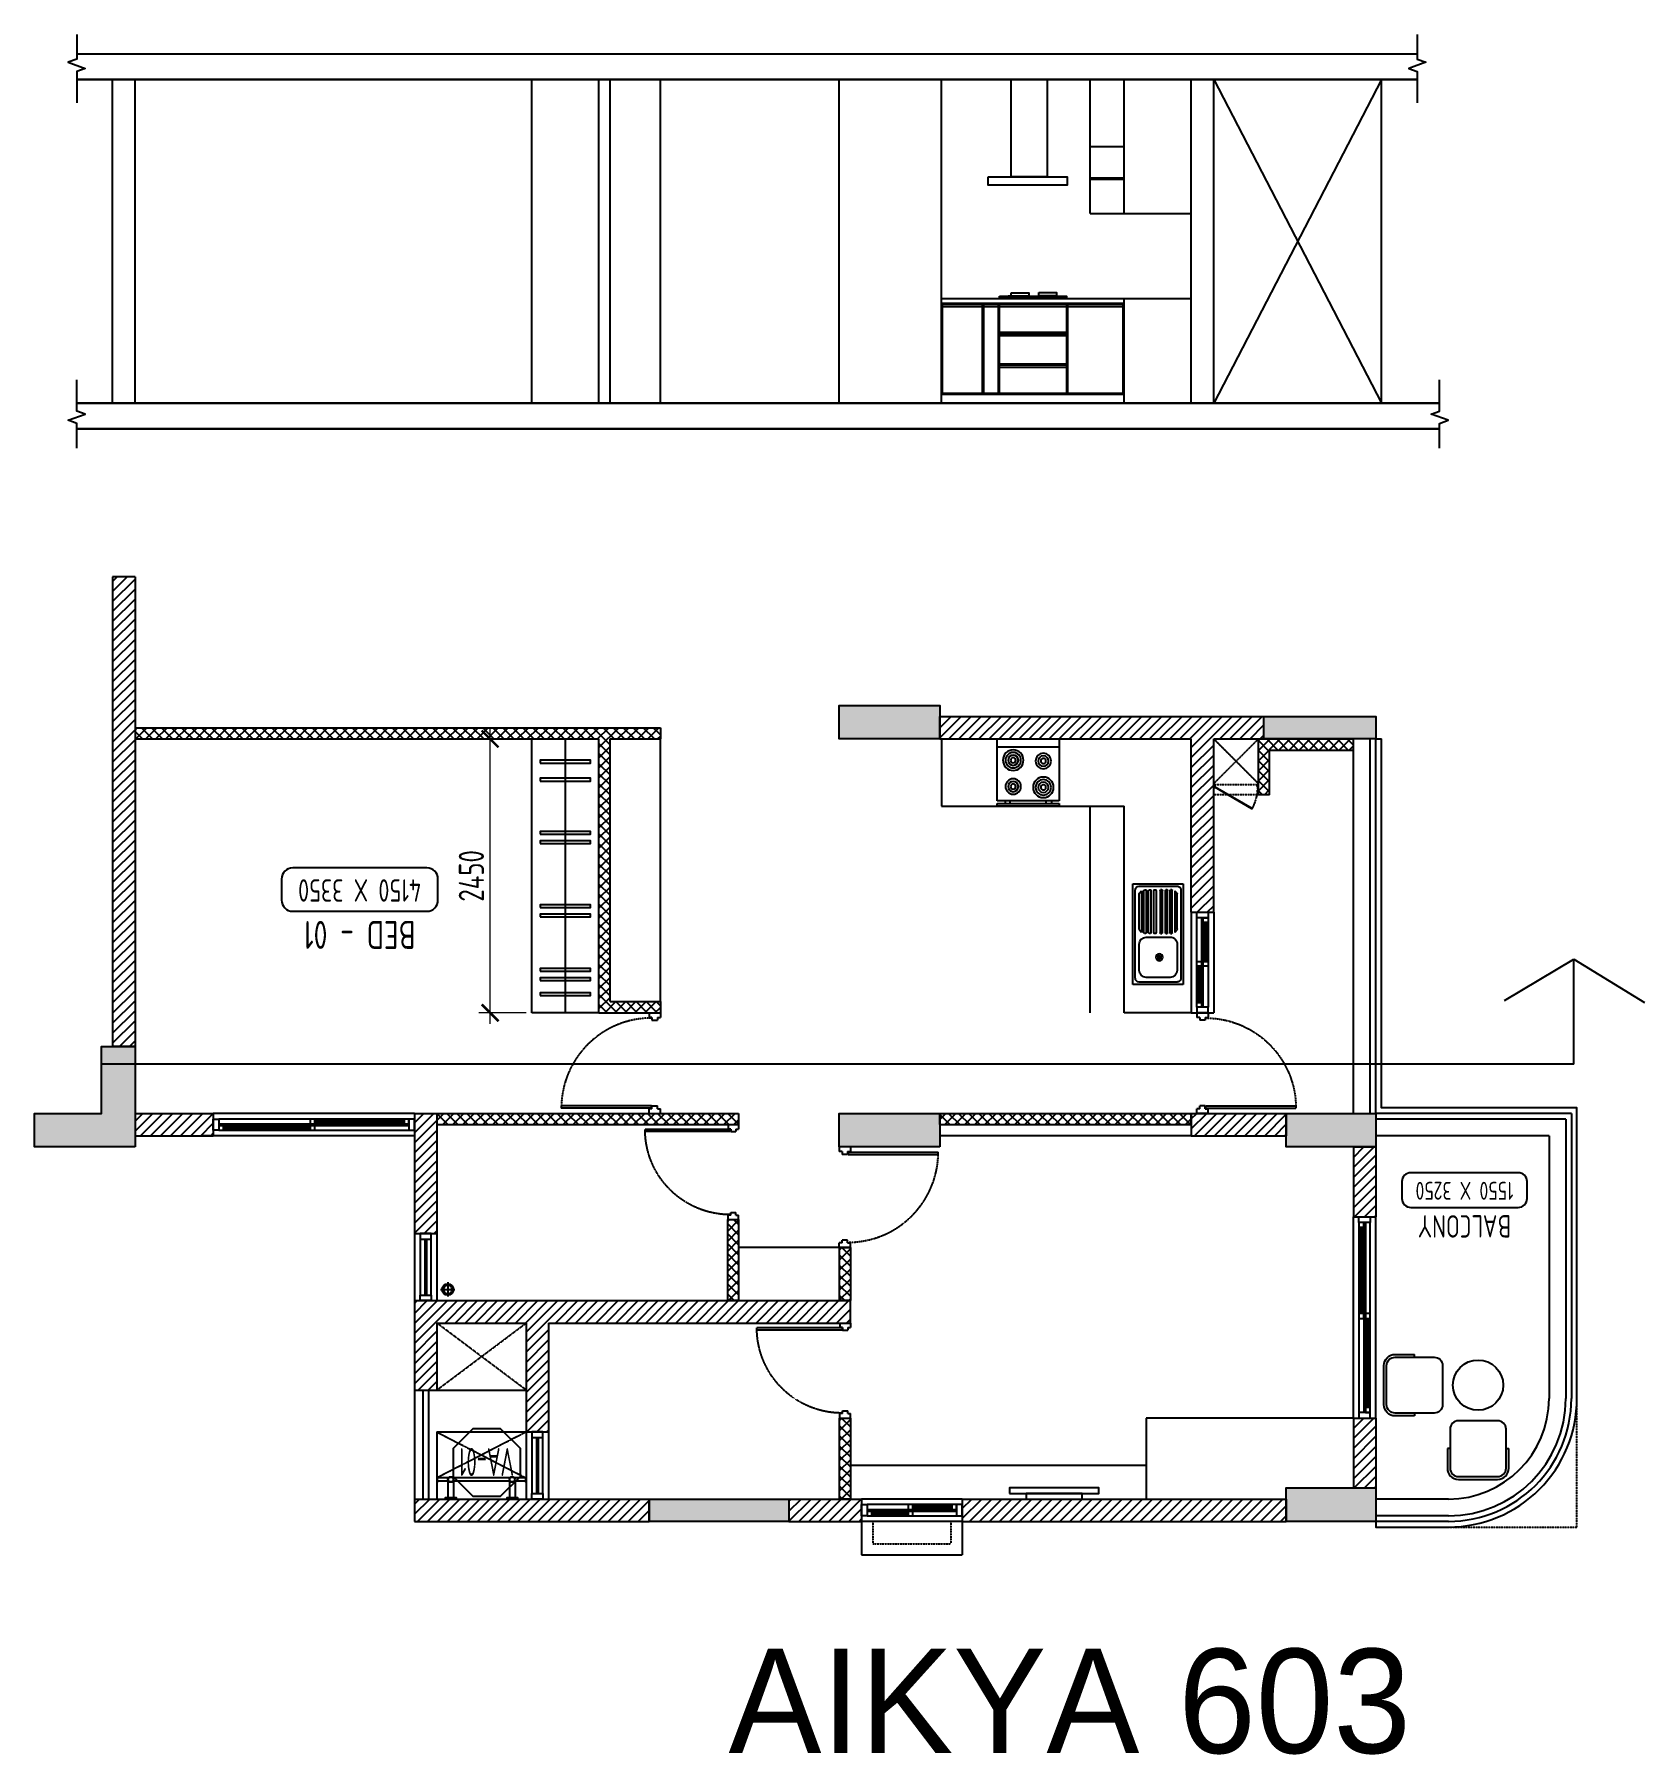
# Model space of a CAD drawing. Header units: millimetres. Extents: x -92307 to 258096, y -47434 to 112633.
# Drawn here: x 6119 to 20524, y 61631 to 77020 of the extents above; entities that cross this region are included whole.
import ezdxf
from ezdxf.enums import TextEntityAlignment as Align

# ---------------------------------------------------------------- set-up
doc = ezdxf.new("R2010")
doc.units = ezdxf.units.MM
doc.header["$LTSCALE"] = 10
doc.header["$PDMODE"] = 35
doc.header["$PDSIZE"] = 500
doc.linetypes.add('DASHED', pattern=[19.05, 12.7, -6.35])
doc.linetypes.add('HIDDEN', pattern=[9.525, 6.35, -3.175])
for name, color, linetype in [('A--BLOCKWALL-1', 9, 'Continuous'), ('A--BLOCKWALL-2', 2, 'Continuous'), ('A--BLOCKWALL-3', 3, 'Continuous'), ('A--BLOCKWALL-HATCH', 8, 'Continuous'), ('A--CONCRETE-1', 9, 'Continuous'), ('A--CONCRETE-HID', 9, 'HIDDEN'), ('A--DOWN', 34, 'Continuous'), ('A--FIXTURE-0', 8, 'Continuous'), ('A--FURNITURE-0', 253, 'Continuous'), ('A--FURNITURE-1', 9, 'Continuous'), ('A--GLAZING-0', 181, 'Continuous'), ('A--HANDRAIL-1', 9, 'Continuous'), ('A--HATCH-1', 8, 'Continuous'), ('A--SANITARY-0', 253, 'Continuous'), ('A--SHAFT-HIDDEN', 9, 'HIDDEN'), ('A--SPACENUMBER', 2, 'Continuous'), ('A--SPACENUMBER-1', 8, 'Continuous'), ('A--SPACEREF', 3, 'Continuous'), ('A--STELWRK-1', 9, 'Continuous'), ('A--Stucture', 9, 'Continuous'), ('A--WINREF', 7, 'Continuous'), ('A--WINREF-1', 8, 'Continuous'), ('Typical floor Column Centre line$0$X-3rd Floor Column$0$A--COL250', 250, 'Continuous'), ('Typical floor Column Centre line$0$X-3rd Floor Column$0$A--CONCRETE-4', 4, 'Continuous')]:
    doc.layers.add(name, color=color, linetype=linetype)
doc.layers.add('A--STELWRK-2', color=2, linetype='Continuous', lineweight=25)
doc.styles.add('ISO', font='isocp2.shx', dxfattribs={"width": 0.8})
doc.dimstyles.new('A-DIM-100', dxfattribs={"dimscale": 100, "dimtxt": 2.25, "dimasz": 1.5, "dimexe": 1, "dimexo": 0.5, "dimgap": 0, "dimtad": 0, "dimdec": 0, "dimzin": 12, "dimdsep": 46, "dimtxsty": 'ISO', "dimblk": 'ARCHTICK', "dimcen": 1, "dimdle": 1, "dimclrd": 8, "dimclre": 8, "dimclrt": 256, "dimadec": 0, "dimazin": 3, "dimtfac": 1, "dimtdec": 0, "dimtmove": 1, "dimatfit": 2, "dimfxl": 1, "dimtvp": 0.75, "dimtolj": 1, "dimtzin": 12, "dimlwd": 18, "dimlwe": 18, "dimarcsym": 0})
pattern_1 = [(225, (3418.83, 77616.97), (44.90128, -44.90128), [])]
pattern_2 = [(225, (3418.83, 77616.97), (44.90128, -44.90128), []), (315, (3418.83, 77616.97), (44.90128, 44.90128), [])]

# ---------------------------------------------------------------- blocks, each defined once
blk = doc.blocks.new('A$C542B73FF')
at = {"layer": 'A--FURNITURE-0'}
for points in [[(-400, 50), (400, 50), (400, 100), (-400, 100)], [(-250, 0), (250, 0), (250, 50), (-250, 50)]]:
    blk.add_lwpolyline(points, close=True, dxfattribs=at)
blk = doc.blocks.new('A$C383732B3')
for p, q in [((275, 250), (275, 275)), ((275, -250), (275, -275))]:
    blk.add_line(p, q)
blk.add_lwpolyline([(275, 275), (100, 275, 0.414214), (0, 175), (0, -175, 0.414214), (100, -275), (275, -275)], format="xyb")
blk.add_lwpolyline([(100, -250), (450, -250, 0.414214), (525, -175), (525, 175, 0.414214), (450, 250), (100, 250, 0.414214), (25, 175), (25, -175, 0.414214)], format="xyb", close=True)
blk = doc.blocks.new('A$C1CBF2325')
at = {"layer": 'A--DOWN'}
for p, q in [((100, 0), (0, 0)), ((0, 0), (0, -42)), ((100, 0), (100, -42)), ((25, -42), (0, -42)), ((25, -42), (25, -67)), ((75, -67), (25, -67)), ((75, -42), (75, -67)), ((75, -42), (100, -42)), ((79, -46), (79, -67)), ((79, -46), (886, -46)), ((79, -67), (886, -67)), ((886, -67), (886, -46)), ((25, -858), (0, -858)), ((0, -900), (0, -858)), ((100, -900), (0, -900)), ((75, -833), (25, -833)), ((25, -858), (25, -833)), ((75, -858), (75, -833)), ((75, -858), (100, -858)), ((100, -900), (100, -858))]:
    blk.add_line(p, q, dxfattribs=at)
at = {"layer": 'A--DOWN', "color": 8, "linetype": 'DASHED', "ltscale": 0.005}
blk.add_arc((79, -46), 807, 269.7319, 358.5291, dxfattribs=at)
blk = doc.blocks.new('A$C68464E93')
at = {"layer": 'A--BLOCKWALL-1'}
for p, q in [((600, 200), (0, 200)), ((600, 0), (0, 0))]:
    blk.add_line(p, q, dxfattribs=at)
at = {"layer": 'A--DOWN'}
for p, q in [((50, 150), (550, 150)), ((550, 50), (50, 50))]:
    blk.add_line(p, q, dxfattribs=at)
for points in [[(50, 50), (50, 150), (0, 150), (0, 50), (50, 50)], [(550, 50), (550, 150), (600, 150), (600, 50), (550, 50)]]:
    blk.add_lwpolyline(points, dxfattribs=at)
at = {"layer": 'A--GLAZING-0'}
for p, q in [((550, 107), (50, 107)), ((550, 93), (50, 93))]:
    blk.add_line(p, q, dxfattribs=at)
blk = doc.blocks.new('A$C613641B0')
at = {"layer": 'A--BLOCKWALL-1'}
for p, q in [((0, 0), (-1800, 0)), ((0, -200), (-1800, -200))]:
    blk.add_line(p, q, dxfattribs=at)
at = {"layer": 'A--DOWN'}
for p, q in [((-50, -50), (-1750, -50)), ((-1750, -93), (-93, -93)), ((-1750, -107), (-50, -107)), ((-1750, -150), (-50, -150))]:
    blk.add_line(p, q, dxfattribs=at)
for points in [[(-1750, -50), (-1750, -150), (-1800, -150), (-1800, -50)], [(-1750, -107), (-1750, -150), (-1707, -150), (-1707, -107)], [(-934, -50), (-934, -93), (-891, -93), (-891, -50)], [(-934, -107), (-934, -150), (-891, -150), (-891, -107)], [(-93, -50), (-93, -93), (-50, -93), (-50, -50)], [(-50, -50), (-50, -150), (0, -150), (0, -50)]]:
    blk.add_lwpolyline(points, close=True, dxfattribs=at)
at = {"layer": 'A--GLAZING-0'}
for p, q in [((-934, -122), (-1707, -122)), ((-934, -136), (-1707, -136)), ((-93, -64), (-891, -64)), ((-93, -78), (-891, -78))]:
    blk.add_line(p, q, dxfattribs=at)
blk = doc.blocks.new('A$C704305AF')
at = {"layer": 'A--SANITARY-0'}
for p, q in [((0, 0.064), (0, -0.064)), ((0.064, 0), (-0.064, 0))]:
    blk.add_line(p, q, dxfattribs=at)
for major_axis, start_param, end_param in [((0, 0.0508), 3.141593, 9.424778), ((0, 0.0381), 6.283185307145827, 12.56637061432541)]:
    blk.add_ellipse((0, 0), major_axis=major_axis, ratio=1, start_param=start_param, end_param=end_param, dxfattribs=at)
blk = doc.blocks.new('A$C35654C4B')
at = {"layer": 'A--BLOCKWALL-1'}
for p, q in [((-900, 200), (0, 200)), ((-900, 0), (0, 0))]:
    blk.add_line(p, q, dxfattribs=at)
at = {"layer": 'A--DOWN'}
for p, q in [((-50, 150), (-850, 150)), ((-50, 107), (-850, 107)), ((-850, 50), (-50, 50)), ((-50, 93), (-807, 93))]:
    blk.add_line(p, q, dxfattribs=at)
for points in [[(-850, 50), (-850, 150), (-900, 150), (-900, 50)], [(-807, 50), (-807, 93), (-850, 93), (-850, 50)], [(-416, 107), (-416, 150), (-459, 150), (-459, 107)], [(-416, 50), (-416, 93), (-459, 93), (-459, 50)], [(-50, 107), (-50, 150), (-93, 150), (-93, 107)], [(-50, 50), (-50, 150), (0, 150), (0, 50)]]:
    blk.add_lwpolyline(points, close=True, dxfattribs=at)
at = {"layer": 'A--GLAZING-0'}
for p, q in [((-807, 78), (-459, 78)), ((-807, 64), (-459, 64)), ((-416, 136), (-93, 136)), ((-416, 122), (-93, 122))]:
    blk.add_line(p, q, dxfattribs=at)
blk = doc.blocks.new('A$C06896976')
at = {"layer": 'A--FIXTURE-0'}
for p, q in [((0, 0.6), (-0.6, 0.6)), ((-0.6, 0.6), (-0.6, 0)), ((-0.525, 0.6), (-0.525, 0)), ((0, 0), (0, 0.6)), ((0, 0.525), (0.025, 0.525)), ((0.05, 0.6), (0.025, 0.6)), ((0.025, 0.6), (0.025, 0)), ((0.05, 0), (0.05, 0.6)), ((0.025, 0.475), (0, 0.475)), ((-0.6, 0), (0, 0)), ((0.025, 0.125), (0, 0.125)), ((0, 0.075), (0.025, 0.075)), ((0.025, 0), (0.05, 0))]:
    blk.add_line(p, q, dxfattribs=at)
for centre, major_axis, start_param, end_param in [((-0.394, 0.446), (0.0707, 0.0707), 0.785398, 7.068583), ((-0.394, 0.446), (0.053, 0.053), 0.785398, 7.068583), ((-0.139, 0.446), (-0.053, 0.053), -0.785398, 5.497787), ((-0.394, 0.446), (0.0354, 0.0354), 0.785398, 7.068583), ((-0.394, 0.446), (0.0177, 0.0177), 0.785398, 7.068583), ((-0.139, 0.446), (-0.0354, 0.0354), -0.785398, 5.497787), ((-0.139, 0.446), (0.0177, 0.0177), 0.785398, 7.068583), ((-0.386, 0.154), (0.053, -0.053), -0.785398, 5.497787), ((-0.386, 0.154), (0.0354, -0.0354), -0.785398, 5.497787), ((-0.386, 0.154), (-0.0177, -0.0177), 0.785398, 7.068583), ((-0.131, 0.154), (-0.0707, -0.0707), 0.785398, 7.068583), ((-0.131, 0.154), (-0.053, -0.053), 0.785398, 7.068583), ((-0.131, 0.154), (-0.0354, -0.0354), 0.785398, 7.068583), ((-0.131, 0.154), (-0.0177, -0.0177), 0.785398, 7.068583)]:
    blk.add_ellipse(centre, major_axis=major_axis, ratio=1, start_param=start_param, end_param=end_param, dxfattribs=at)
blk = doc.blocks.new('A$C321E12B3')
at = {"layer": 'A--SANITARY-0', "ltscale": 5}
for p, q in [((-0.9, 0.45), (0, 0.45)), ((-0.9, 0), (-0.9, 0.45)), ((-0.879, 0.055), (-0.879, 0.395)), ((-0.845, 0.429), (-0.055, 0.429)), ((-0.837, 0.118), (-0.837, 0.332)), ((-0.774, 0.395), (-0.54, 0.395)), ((-0.477, 0.332), (-0.477, 0.118)), ((-0.443, 0.335), (-0.443, 0.348)), ((-0.439, 0.352), (-0.059, 0.352)), ((-0.059, 0.331), (-0.439, 0.331)), ((-0.439, 0.31), (-0.059, 0.31)), ((-0.063, 0.373), (-0.435, 0.373)), ((-0.404, 0.394), (-0.094, 0.394)), ((-0.055, 0.348), (-0.055, 0.335)), ((-0.021, 0.395), (-0.021, 0.055)), ((0, 0.45), (0, 0)), ((-0.443, 0.293), (-0.443, 0.306)), ((-0.443, 0.246), (-0.443, 0.259)), ((-0.443, 0.204), (-0.443, 0.191)), ((-0.443, 0.157), (-0.443, 0.144)), ((-0.059, 0.289), (-0.439, 0.289)), ((-0.439, 0.263), (-0.059, 0.263)), ((-0.059, 0.242), (-0.439, 0.242)), ((-0.059, 0.208), (-0.439, 0.208)), ((-0.439, 0.187), (-0.059, 0.187)), ((-0.059, 0.161), (-0.439, 0.161)), ((-0.055, 0.306), (-0.055, 0.293)), ((-0.055, 0.259), (-0.055, 0.246)), ((-0.055, 0.191), (-0.055, 0.204)), ((-0.055, 0.144), (-0.055, 0.157)), ((0, 0), (-0.9, 0)), ((-0.055, 0.021), (-0.845, 0.021)), ((-0.54, 0.055), (-0.774, 0.055)), ((-0.443, 0.115), (-0.443, 0.102)), ((-0.439, 0.14), (-0.059, 0.14)), ((-0.059, 0.119), (-0.439, 0.119)), ((-0.439, 0.098), (-0.059, 0.098)), ((-0.063, 0.077), (-0.435, 0.077)), ((-0.404, 0.056), (-0.094, 0.056)), ((-0.055, 0.102), (-0.055, 0.115))]:
    blk.add_line(p, q, dxfattribs=at)
at = {"layer": 'A--SANITARY-0'}
blk.add_line((-0.9, 0.45), (0, 0.45), dxfattribs=at)
at = {"layer": 'A--SANITARY-0', "ltscale": 5, "extrusion": (0, 0, -1)}
for centre, major_axis, start_param, end_param in [((-0.845, 0.395), (-0.0238, 0.0238), 5.497787, 7.068583), ((-0.774, 0.332), (0.0446, 0.0446), 3.926991, 5.497787), ((-0.54, 0.332), (0.0446, 0.0446), -0.785398, 0.785398), ((-0.439, 0.348), (0.00297, 0.00297), 3.926991, 5.497787), ((-0.439, 0.335), (-0.00297, 0.00297), 3.926991, 5.497787), ((-0.439, 0.306), (-0.00297, 0.00297), 5.497787, 7.068583), ((-0.393, 0.345), (-0.0357, 0.0357), 6.090163, 6.844508), ((-0.105, 0.345), (-0.0357, 0.0357), 1.009473, 1.763819), ((-0.059, 0.348), (0.00297, 0.00297), -0.785398, 0.785398), ((-0.059, 0.335), (-0.00297, 0.00297), 2.356194, 3.926991), ((-0.059, 0.306), (0.00297, 0.00297), -0.785398, 0.785398), ((-0.055, 0.395), (-0.0238, 0.0238), 0.785398, 2.356194), ((-0.657, 0.214), (0.0223, 0.0223), 0.785398, 7.068583), ((-0.657, 0.214), (0.0112, 0.0112), 0.785398, 7.068583), ((-0.657, 0.214), (0.00743, 0.00743), 0.785398, 7.068583), ((-0.439, 0.293), (-0.00297, 0.00297), 3.926991, 5.497787), ((-0.439, 0.204), (0.00297, 0.00297), 3.926991, 5.497787), ((-0.439, 0.191), (-0.00297, 0.00297), 3.926991, 5.497787), ((-0.439, 0.157), (0.00297, 0.00297), 3.926991, 5.497787), ((-0.059, 0.293), (-0.00297, 0.00297), 2.356194, 3.926991), ((-0.059, 0.204), (0.00297, 0.00297), -0.785398, 0.785398), ((-0.059, 0.191), (-0.00297, 0.00297), 2.356194, 3.926991), ((-0.059, 0.157), (0.00297, 0.00297), -0.785398, 0.785398), ((-0.845, 0.055), (0.0238, 0.0238), 2.356194, 3.926991), ((-0.774, 0.118), (-0.0446, 0.0446), 3.926991, 5.497787), ((-0.54, 0.118), (-0.0446, 0.0446), 2.356194, 3.926991), ((-0.439, 0.144), (0.00297, 0.00297), 2.356194, 3.926991), ((-0.439, 0.115), (0.00297, 0.00297), 3.926991, 5.497787), ((-0.439, 0.102), (0.00297, 0.00297), 2.356194, 3.926991), ((-0.393, 0.105), (-0.0357, 0.0357), 4.151066, 4.905412), ((-0.105, 0.105), (-0.0357, 0.0357), 2.94857, 3.702916), ((-0.059, 0.144), (-0.00297, 0.00297), 2.356194, 3.926991), ((-0.059, 0.115), (0.00297, 0.00297), -0.785398, 0.785398), ((-0.059, 0.102), (-0.00297, 0.00297), 2.356194, 3.926991), ((-0.055, 0.055), (-0.0238, 0.0238), 2.356194, 3.926991)]:
    blk.add_ellipse(centre, major_axis=major_axis, ratio=1, start_param=start_param, end_param=end_param, dxfattribs=at)
at = {"layer": 'A--SANITARY-0', "ltscale": 5}
for centre, major_axis, start_param, end_param in [((-0.439, 0.259), (-0.00297, -0.00297), 3.926991, 5.497787), ((-0.439, 0.246), (0.00297, -0.00297), 3.926991, 5.497787), ((-0.059, 0.259), (-0.00297, -0.00297), 2.356194, 3.926991), ((-0.059, 0.246), (0.00297, -0.00297), -0.785398, 0.785398)]:
    blk.add_ellipse(centre, major_axis=major_axis, ratio=1, start_param=start_param, end_param=end_param, dxfattribs=at)
blk = doc.blocks.new('SPACE')
at = {"layer": 'A--SPACENUMBER-1'}
blk.add_lwpolyline([(-600, 0), (600, 0, 0.414213562), (700, 100), (700, 288.5, 0.414213562), (600, 388.5), (-600, 388.5, 0.414213562), (-700, 288.5), (-700, 100, 0.414213562), (-600, 0, -0.052514465)], format="xyb", dxfattribs=at)
at = {"layer": 'A--SPACENUMBER', "style": 'ISO', "width": 0.8, "flags": 4}
blk.add_attdef('01', text='', height=250, dxfattribs=at).set_placement((0.455, 202.41), align=Align.MIDDLE)
at = {"layer": 'A--SPACEREF', "style": 'ISO', "width": 0.8, "flags": 4}
blk.add_attdef('S', text='', height=300, dxfattribs=at).set_placement((1.35, 474.975), align=Align.CENTER)
blk = doc.blocks.new('AL-OP')
at = {"layer": 'A--WINREF-1'}
blk.add_lwpolyline([(-124, 300), (-300, 124), (-300, -124), (-124, -300), (124, -300), (300, -124), (300, 124), (124, 300)], close=True, dxfattribs=at)
at = {"layer": 'A--WINREF', "style": 'ISO', "width": 0.6}
blk.add_attdef('AL-OP', text='', height=250, dxfattribs=at).set_placement((3, -5), align=Align.MIDDLE)
blk = doc.blocks.new('A$C3A434446')
at = {"layer": 'A--STELWRK-1', "color": 1}
for p, q in [((110, 939), (110, 1089)), ((160, 939), (160, 1089)), ((660, 939), (660, 1089)), ((710, 939), (710, 1089)), ((15, 939), (115, 939)), ((155, 939), (665, 939)), ((705, 939), (805, 939)), ((15, 909), (115, 909)), ((155, 909), (665, 909)), ((705, 909), (805, 909))]:
    blk.add_line(p, q, dxfattribs=at)
at = {"layer": 'A--STELWRK-1'}
for points in [[(85, 1099), (85, 1089), (185, 1089), (185, 1099)], [(635, 1099), (635, 1089), (735, 1089), (735, 1099)], [(15, 899), (10, 899), (10, 949), (15, 949)], [(805, 899), (810, 899), (810, 949), (805, 949)]]:
    blk.add_lwpolyline(points, close=True, dxfattribs=at)
at = {"layer": 'A--STELWRK-2'}
for centre, radius in [((135, 924), 25), ((135, 924), 22), ((685, 924), 25), ((685, 924), 22)]:
    blk.add_circle(centre, radius, dxfattribs=at)
blk = doc.blocks.new('A$C4DFF75E1')
at = {"layer": 'A--DOWN'}
for p, q in [((9, 25), (0, 25)), ((0, 25), (0, 0)), ((0, 0), (12, 0)), ((9, 15, 0), (9, 25, 0)), ((12, 15, 0), (9, 15, 0)), ((12, 15, 0), (12, 0, 0)), ((12, 15, 0), (12, 0, 0)), ((12, 0), (12, 15)), ((438, 15, 0), (438, 0, 0)), ((438, 15, 0), (438, 0, 0)), ((438, 15, 0), (441, 15, 0)), ((438, 0), (438, 15)), ((450, 0), (438, 0)), ((441, 15, 0), (441, 25, 0)), ((441, 25), (450, 25)), ((450, 25), (450, 0))]:
    blk.add_line(p, q, dxfattribs=at)
blk.add_lwpolyline([(14, 18), (388, 234), (385, 240), (11, 24)], close=True, dxfattribs=at)
blk.add_circle((10, 24, 0), 0.781, dxfattribs=at)
at = {"layer": 'A--DOWN', "color": 8, "linetype": 'DASHED', "ltscale": 0.003}
blk.add_arc((-37, 15, 0), 478, 0, 27.2936, dxfattribs=at)
blk = doc.blocks.new('_ArchTick')
at = {"color": 0, "const_width": 0.15}
blk.add_lwpolyline([(-0.5, -0.5), (0.5, 0.5)], dxfattribs=at)
blk = doc.blocks.new('*D380')
at = {"color": 8, "lineweight": 18}
for p, q in [((10196, 68167), (10196, 70817)), ((10519, 70717), (10096, 70717)), ((10519, 68267), (10096, 68267))]:
    blk.add_line(p, q, dxfattribs=at)
at = {"layer": 'Defpoints', "color": 0}
for p in [(10196, 70717), (10569, 70717), (10569, 68267)]:
    blk.add_point(p, dxfattribs=at)
at = {"color": 8, "lineweight": 18, "xscale": 150, "yscale": 150, "zscale": 150}
for p, rotation in [((10196, 70717), 90), ((10196, 68267), 270)]:
    blk.add_blockref('_ArchTick', p, dxfattribs=dict(at, rotation=rotation))
at = {"insert": (10028, 69492), "char_height": 225, "attachment_point": 5, "rotation": 90, "style": 'ISO'}
blk.add_mtext('\\A1;2450', dxfattribs=at)

msp = doc.modelspace()

# ---------------------------------------------------------------- hatches: boundary and pattern name
at = {"layer": 'A--BLOCKWALL-HATCH'}
h = msp.add_hatch(dxfattribs=at)
h.set_pattern_fill('ANSI37', color=256, scale=20, angle=180, style=0)
h.set_pattern_definition(pattern_2)
h.paths.add_polyline_path([(11268.8, 69492), (11268.8, 69592), (11268.8, 70717), (11718.8, 70717), (11718.8, 70817), (7018.8, 70817), (7018.8, 70717), (11168.8, 70717), (11168.8, 68267), (11718.8, 68267), (11718.8, 68367), (11268.8, 68367)])
h = msp.add_hatch(dxfattribs=at)
h.set_pattern_fill('ANSI37', color=256, scale=20, angle=180, style=0)
h.set_pattern_definition([(225, (3418.83, 77616.97), (44.90128, -44.90128), []), (315, (3418.83, 77616.97), (44.90128, 44.90128), [])])
h.paths.add_polyline_path([(17068.8, 70717), (17068.8, 70217), (17168.8, 70217), (17168.8, 70617), (17918.8, 70617), (17918.8, 70717)])
h = msp.add_hatch(dxfattribs=at)
h.set_pattern_fill('ANSI37', color=256, scale=20, angle=180, style=0)
h.set_pattern_definition(pattern_2)
h.paths.add_polyline_path([(9718.8, 67367), (12418.8, 67367), (12418.8, 67267), (9718.8, 67267)])
h = msp.add_hatch(dxfattribs=at)
h.set_pattern_fill('ANSI37', color=256, scale=20, angle=180, style=0)
h.set_pattern_definition(pattern_2)
h.paths.add_polyline_path([(14218.8, 67367), (16468.8, 67367), (16468.8, 67267), (14218.8, 67267)])
h = msp.add_hatch(dxfattribs=at)
h.set_pattern_fill('ANSI37', color=256, scale=20, angle=180, style=0)
h.set_pattern_definition(pattern_2)
h.paths.add_polyline_path([(12418.8, 65692), (12318.8, 65692), (12318.8, 66417), (12418.8, 66417)])
h = msp.add_hatch(dxfattribs=at)
h.set_pattern_fill('ANSI37', color=256, scale=20, angle=180, style=0)
h.set_pattern_definition(pattern_2)
h.paths.add_polyline_path([(13418.8, 65692), (13318.8, 65692), (13318.8, 66167), (13418.8, 66167)])
h = msp.add_hatch(dxfattribs=at)
h.set_pattern_fill('ANSI37', color=256, scale=20, angle=180, style=0)
h.set_pattern_definition(pattern_2)
h.paths.add_polyline_path([(13418.8, 63917), (13318.8, 63917), (13318.8, 64642), (13418.8, 64642)])
at = {"layer": 'A--HATCH-1'}
h = msp.add_hatch(dxfattribs=at)
h.set_pattern_fill('ANSI31', color=256, scale=20, angle=180, style=0)
h.set_pattern_definition(pattern_1)
h.paths.add_polyline_path([(7018.8, 72167), (6818.8, 72167), (6818.8, 67967), (7018.8, 67967)])
h = msp.add_hatch(dxfattribs=at)
h.set_pattern_fill('ANSI31', color=256, scale=20, angle=180, style=0)
h.set_pattern_definition(pattern_1)
h.paths.add_polyline_path([(14218.8, 70917), (17118.8, 70917), (17118.8, 70717), (16668.8, 70717), (16668.8, 69167), (16468.8, 69167), (16468.8, 70717), (14218.8, 70717)])
h = msp.add_hatch(dxfattribs=at)
h.set_pattern_fill('ANSI31', color=256, scale=20, angle=180, style=0)
h.set_pattern_definition(pattern_1)
h.paths.add_polyline_path([(7018.8, 67167), (7718.8, 67167), (7718.8, 67367), (7018.8, 67367)])
h = msp.add_hatch(dxfattribs=at)
h.set_pattern_fill('ANSI31', color=256, scale=20, angle=180, style=0)
h.set_pattern_definition(pattern_1)
h.paths.add_polyline_path([(9518.8, 66292), (9718.8, 66292), (9718.8, 67367), (9518.8, 67367)])
h = msp.add_hatch(dxfattribs=at)
h.set_pattern_fill('ANSI31', color=256, scale=20, angle=180, style=0)
h.set_pattern_definition(pattern_1)
h.paths.add_polyline_path([(16468.8, 67367), (17318.8, 67367), (17318.8, 67167), (16468.8, 67167)])
h = msp.add_hatch(dxfattribs=at)
h.set_pattern_fill('ANSI31', color=256, scale=20, angle=180, style=0)
h.set_pattern_definition(pattern_1)
h.paths.add_polyline_path([(17918.8, 67067), (18118.8, 67067), (18118.8, 66442), (17918.8, 66442)])
h = msp.add_hatch(dxfattribs=at)
h.set_pattern_fill('ANSI31', color=256, scale=20, angle=180, style=0)
h.set_pattern_definition(pattern_1)
h.paths.add_polyline_path([(9518.8, 65692), (9518.8, 64892), (9718.8, 64892), (9718.8, 65492), (10518.8, 65492), (10518.8, 64517), (10718.8, 64517), (10718.8, 65492), (13418.8, 65492), (13418.8, 65692)])
h = msp.add_hatch(dxfattribs=at)
h.set_pattern_fill('ANSI31', color=256, scale=20, angle=180, style=0)
h.set_pattern_definition(pattern_1)
h.paths.add_polyline_path([(17918.8, 64642), (18118.8, 64642), (18118.8, 64017), (17918.8, 64017)])
h = msp.add_hatch(dxfattribs=at)
h.set_pattern_fill('ANSI31', color=256, scale=20, angle=180, style=0)
h.set_pattern_definition(pattern_1)
h.paths.add_polyline_path([(9518.8, 63917), (11618.8, 63917), (11618.8, 63717), (9518.8, 63717)])
h = msp.add_hatch(dxfattribs=at)
h.set_pattern_fill('ANSI31', color=256, scale=20, angle=180, style=0)
h.set_pattern_definition(pattern_1)
h.paths.add_polyline_path([(13518.8, 63917), (13518.8, 63717), (12868.8, 63717), (12868.8, 63917)])
h = msp.add_hatch(dxfattribs=at)
h.set_pattern_fill('ANSI31', color=256, scale=20, angle=180, style=0)
h.set_pattern_definition(pattern_1)
h.paths.add_polyline_path([(14418.8, 63917), (14418.8, 63717), (17318.8, 63717), (17318.8, 63917)])
at = {"layer": 'Typical floor Column Centre line$0$X-3rd Floor Column$0$A--COL250'}
h = msp.add_hatch(color=256, dxfattribs=at)
h.dxf.hatch_style = 1
h.paths.add_polyline_path([(14218.8, 70717), (13318.8, 70717), (13318.8, 71017), (14218.8, 71017)])
h = msp.add_hatch(color=256, dxfattribs=at)
h.dxf.hatch_style = 1
h.paths.add_polyline_path([(18118.8, 70717), (17118.8, 70717), (17118.8, 70917), (18118.8, 70917)])
h = msp.add_hatch(color=256, dxfattribs=at)
h.dxf.hatch_style = 1
h.paths.add_polyline_path([(6718.8, 67367), (6118.8, 67367), (6118.8, 67067), (7018.8, 67067), (7018.8, 67967), (6718.8, 67967)])
h = msp.add_hatch(color=256, dxfattribs=at)
h.dxf.hatch_style = 1
h.paths.add_polyline_path([(14218.8, 67067), (13318.8, 67067), (13318.8, 67367), (14218.8, 67367)])
h = msp.add_hatch(color=256, dxfattribs=at)
h.dxf.hatch_style = 1
h.paths.add_polyline_path([(18118.8, 67067), (17318.8, 67067), (17318.8, 67367), (18118.8, 67367)])
h = msp.add_hatch(color=256, dxfattribs=at)
h.dxf.hatch_style = 1
h.paths.add_polyline_path([(12868.8, 63717), (11618.8, 63717), (11618.8, 63917), (12868.8, 63917)])
h = msp.add_hatch(color=256, dxfattribs=at)
h.dxf.hatch_style = 1
h.paths.add_polyline_path([(18118.8, 63717), (17318.8, 63717), (17318.8, 64017), (18118.8, 64017)])

# ---------------------------------------------------------------- linework, layer by layer
for p, q in [((6498.1, 76846.1), (18489.6, 76846.1)), ((6498.1, 76617.5), (18489.6, 76617.5)), ((18489.6, 76617.5), (6498.1, 76617.5)), ((6818.8, 73721.5), (6818.8, 76617.5)), ((7018.8, 73721.5), (7018.8, 76617.5)), ((10568.8, 73721.5), (10568.8, 76617.5)), ((11168.8, 73721.5), (11168.8, 76617.5)), ((11268.8, 73721.5), (11268.8, 76617.5)), ((11718.8, 73721.5), (11718.8, 76617.5)), ((13318.8, 73721.5), (13318.8, 76617.5)), ((14233.2, 73721.5), (14233.2, 76617.5)), ((15564.8, 75416.3), (15564.8, 76617.5)), ((15868.8, 75416.3), (15868.8, 76617.5)), ((16468.8, 73721.5), (16468.8, 76617.5)), ((16668.8, 73721.5), (16668.8, 76617.5)), ((16668.8, 76617.5), (18168.8, 73721.5)), ((18168.8, 76617.5), (16668.8, 73721.5)), ((18168.8, 73721.5), (18168.8, 76617.5)), ((15564.8, 76016.3), (15868.8, 76016.3)), ((15564.8, 75736.1), (15868.8, 75736.1)), ((15564.8, 75726.1), (15868.8, 75726.1)), ((15564.8, 75416.3), (16468.8, 75416.3)), ((14233.2, 74656.3), (16468.8, 74656.3)), ((14751.8, 74656.3), (14751.8, 74679.2)), ((15351, 74656.3), (15351, 74678.4)), ((15868.8, 73721.5), (15868.8, 74656.3)), ((14233.2, 74617), (15868.8, 74617)), ((14243.2, 73811.5), (14243.2, 74607)), ((14243.2, 74607), (14598.6, 74607)), ((14243.2, 74587), (14598.6, 74587)), ((14598.6, 74607), (14598.6, 73811.5)), ((14608.6, 74607), (14741, 74607)), ((14608.6, 74607), (14608.6, 73811.5)), ((14608.6, 74587), (14741, 74587)), ((14741, 74607), (14741, 73811.5)), ((14751, 74607), (15351, 74607)), ((14751, 74607), (14751, 74073.5)), ((14751, 74587), (15351, 74587)), ((15351, 74607), (15351, 74073.5)), ((15361, 74607), (15858.8, 74607)), ((15361, 74607), (15361, 73811.5)), ((15361, 74587), (15858.8, 74587)), ((15858.8, 73811.5), (15858.8, 74607)), ((14751, 74355), (15351, 74355)), ((14751, 74345), (15351, 74345)), ((14751, 74325), (15351, 74325)), ((14751, 74073.5), (15351, 74073.5)), ((14751, 74063.5), (15351, 74063.5)), ((14751, 74063.5), (14751, 73811.5)), ((14751, 74043.5), (15351, 74043.5)), ((15351, 74063.5), (15351, 73811.5)), ((6498.1, 73721.5), (18689.6, 73721.5)), ((18689.6, 73721.5), (6498.1, 73721.5)), ((14233.2, 73801.5), (15868.8, 73801.5)), ((14243.2, 73811.5), (14598.6, 73811.5)), ((14608.6, 73811.5), (14741, 73811.5)), ((14751, 73811.5), (15351, 73811.5)), ((15361, 73811.5), (15858.8, 73811.5)), ((6498.1, 73493.3), (18689.6, 73493.3)), ((6498.1, 73492.4), (18689.6, 73492.4)), ((6498.1, 73491.6), (18689.6, 73491.6)), ((6498.1, 73490.3), (18689.6, 73490.3)), ((7018.8, 73490.3), (7018.8, 73493.3)), ((10568.8, 73490.3), (10568.8, 73493.3)), ((11168.8, 73490.3), (11168.8, 73493.3)), ((11268.8, 73490.3), (11268.8, 73493.3)), ((11718.8, 73490.3), (11718.8, 73493.3)), ((14233.2, 70717), (14233.2, 70117)), ((19269.1, 68376.2), (19891.8, 68747.5)), ((19891.8, 67808.8), (19891.8, 68747.5)), ((19891.8, 68747.5), (20523.9, 68358.5)), ((19891.8, 67808.8), (6718.8, 67808.8)), ((16468.8, 67167), (14218.8, 67167)), ((13318.8, 66167), (12418.8, 66167)), ((16064, 64642), (16064, 63917)), ((17918.8, 64642), (16064, 64642)), ((16064, 64217), (13418.8, 64217)), ((14418.8, 63917), (16064, 63917))]:
    msp.add_line(p, q)
at = {"linetype": 'Continuous'}
for points in [[(6498.1, 77019.9), (6498.1, 76799.1), (6422.2, 76771.5), (6573.9, 76716.3), (6498.1, 76688.7), (6498.1, 76408.1)], [(18489.6, 77019.9), (18489.6, 76799.1), (18565.4, 76771.5), (18413.8, 76716.3), (18489.6, 76688.7), (18489.6, 76408.1)], [(6498.1, 73319.1), (6498.1, 73539.9), (6422.2, 73567.5), (6573.9, 73622.7), (6498.1, 73650.3), (6498.1, 73931)], [(18689.6, 73319.1), (18689.6, 73539.9), (18765.4, 73567.5), (18613.8, 73622.7), (18689.6, 73650.3), (18689.6, 73931)]]:
    msp.add_lwpolyline(points, dxfattribs=at)
for points in [[(14856.8, 76617.5), (15180.5, 76617.5), (15180.5, 75746.8), (14856.8, 75746.8)], [(14650.1, 75746.8), (15358.2, 75746.8), (15358.2, 75671.6), (14650.1, 75671.6)], [(14751.8, 74679.2), (15351, 74679.2), (15351, 74656.3), (14751.8, 74656.3)], [(14831.6, 74679.2), (14978.2, 74679.2), (14978.2, 74679.2), (14831.6, 74679.2)], [(14858.2, 74709.4), (15016.5, 74709.4), (15016.5, 74679.1), (14858.2, 74679.1)], [(14862.3, 74679.2), (14985, 74679.2), (14985, 74679.2), (14862.3, 74679.2)], [(15105.5, 74710.1), (15263.8, 74710.1), (15263.8, 74679.8), (15105.5, 74679.8)]]:
    msp.add_lwpolyline(points, close=True)
at = {"layer": 'A--BLOCKWALL-1'}
for p, q in [((17918.8, 67367), (17918.8, 70717)), ((16468.8, 68267), (16668.8, 68267)), ((19668.8, 67167), (18118.8, 67167)), ((19668.8, 67167), (19668.8, 64817)), ((18768.8, 63917), (18118.8, 63917))]:
    msp.add_line(p, q, dxfattribs=at)
msp.add_arc((18768.8, 64817), 900, 270, 0, dxfattribs=at)
at = {"layer": 'A--BLOCKWALL-2'}
for p, q in [((6818.8, 70817), (6818.8, 70717)), ((7018.8, 70817), (11718.8, 70817)), ((7018.8, 70817), (7018.8, 70717)), ((11718.8, 70817), (11718.8, 70717)), ((7018.8, 70717), (11168.8, 70717)), ((11168.8, 68267), (11168.8, 70717)), ((11268.8, 69592), (11268.8, 70717)), ((11268.8, 70717), (11718.8, 70717)), ((17068.8, 70217), (17068.8, 70717)), ((17068.8, 70717), (17918.8, 70717)), ((17918.8, 70617), (17918.8, 70717)), ((17168.8, 70217), (17168.8, 70617)), ((17168.8, 70617), (17918.8, 70617)), ((17168.8, 70217), (17068.8, 70217)), ((11268.8, 69492), (11268.8, 69592)), ((11268.8, 68367), (11268.8, 69492)), ((11268.8, 68367), (11718.8, 68367)), ((11718.8, 68367), (11718.8, 68267)), ((11168.8, 68267), (11718.8, 68267)), ((9718.8, 67367), (9718.8, 67267)), ((9718.8, 67367), (12418.8, 67367)), ((9718.8, 67267), (12418.8, 67267)), ((12418.8, 67367), (12418.8, 67267)), ((14218.8, 67267), (14218.8, 67367)), ((14218.8, 67367), (16468.8, 67367)), ((14218.8, 67267), (16468.8, 67267)), ((16468.8, 67267), (16468.8, 67367)), ((7718.8, 67167), (7618.8, 67167)), ((12318.8, 66417), (12318.8, 65692)), ((12318.8, 66417), (12418.8, 66417)), ((12418.8, 66417), (12418.8, 65692)), ((13318.8, 66167), (13318.8, 65692)), ((13318.8, 66167), (13418.8, 66167)), ((13418.8, 66167), (13418.8, 65692)), ((12418.8, 65692), (12318.8, 65692)), ((13418.8, 65692), (13318.8, 65692)), ((13318.8, 64642), (13418.8, 64642)), ((13318.8, 64642), (13318.8, 63917)), ((13418.8, 64642), (13418.8, 63917)), ((13418.8, 63917), (13318.8, 63917)), ((13518.8, 63717), (13518.8, 63417)), ((14418.8, 63717), (14418.8, 63417)), ((13518.8, 63417), (14418.8, 63417))]:
    msp.add_line(p, q, dxfattribs=at)
at = {"layer": 'A--BLOCKWALL-3'}
for p, q in [((6818.8, 72167), (6818.8, 67967)), ((7018.8, 72167), (6818.8, 72167)), ((7018.8, 72167), (7018.8, 67967)), ((13318.8, 71017), (13518.8, 71017)), ((14218.8, 70717), (14218.8, 70917)), ((14218.8, 70917), (17118.8, 70917)), ((17118.8, 70717), (17118.8, 70917)), ((14218.8, 70717), (16468.8, 70717)), ((16468.8, 69167), (16468.8, 70717)), ((16668.8, 69167), (16668.8, 70717)), ((16668.8, 70717), (17118.8, 70717)), ((16468.8, 69167), (16668.8, 69167)), ((7018.8, 67967), (6818.8, 67967)), ((7018.8, 67367), (7018.8, 67167)), ((7018.8, 67367), (7718.8, 67367)), ((7718.8, 67367), (7718.8, 67167)), ((9518.8, 67367), (9518.8, 66292)), ((9518.8, 67367), (9718.8, 67367)), ((9718.8, 67367), (9718.8, 66292)), ((16468.8, 67367), (16468.8, 67167)), ((16468.8, 67367), (17318.8, 67367)), ((17318.8, 67367), (17318.8, 67167)), ((7018.8, 67167), (7718.8, 67167)), ((16468.8, 67167), (17318.8, 67167)), ((7018.8, 67067), (6818.8, 67067)), ((17918.8, 67067), (17918.8, 66442)), ((17918.8, 67067), (18118.8, 67067)), ((18118.8, 67067), (18118.8, 66442)), ((17918.8, 66442), (18118.8, 66442)), ((9518.8, 66292), (9718.8, 66292)), ((9518.8, 65692), (13418.8, 65692)), ((9518.8, 65692), (9518.8, 64892)), ((13418.8, 65492), (13418.8, 65692)), ((9718.8, 65492), (10518.8, 65492)), ((9718.8, 65492), (9718.8, 64892)), ((10518.8, 65492), (10518.8, 64517)), ((10718.8, 65492), (10718.8, 64517)), ((10718.8, 65492), (13418.8, 65492)), ((9518.8, 64892), (9718.8, 64892)), ((17918.8, 64642), (17918.8, 64017)), ((17918.8, 64642), (18118.8, 64642)), ((18118.8, 64642), (18118.8, 64017)), ((10518.8, 64517), (10718.8, 64517)), ((9518.8, 63917), (9518.8, 63717)), ((9518.8, 63917), (11618.8, 63917)), ((11618.8, 63917), (11618.8, 63717)), ((12868.8, 63917), (12868.8, 63717)), ((12868.8, 63917), (13518.8, 63917)), ((13518.8, 63917), (13518.8, 63717)), ((14418.8, 63917), (17318.8, 63917)), ((14418.8, 63917), (14418.8, 63717)), ((17318.8, 63917), (17318.8, 63717)), ((17918.8, 64017), (18118.8, 64017)), ((9518.8, 63717), (11618.8, 63717)), ((12868.8, 63717), (13518.8, 63717)), ((14418.8, 63717), (17318.8, 63717))]:
    msp.add_line(p, q, dxfattribs=at)
at = {"layer": 'A--CONCRETE-1'}
for p, q in [((9518.8, 64892), (9518.8, 63917)), ((9718.8, 64892), (10518.8, 64892)), ((9718.8, 64517), (9718.8, 63917)), ((9718.8, 64517), (10518.8, 64517))]:
    msp.add_line(p, q, dxfattribs=at)
at = {"layer": 'A--CONCRETE-HID', "ltscale": 0.01}
for p, q in [((13618.8, 63717), (13618.8, 63517)), ((14318.8, 63717), (14318.8, 63517)), ((13618.8, 63517), (14318.8, 63517))]:
    msp.add_line(p, q, dxfattribs=at)
msp.add_lwpolyline([(18768.8, 63667), (19918.8, 63667), (19918.8, 64817)], dxfattribs=at)
at = {"layer": 'A--FIXTURE-0'}
for p, q in [((14233.2, 70117), (15868.8, 70117)), ((15564.8, 68267), (15564.8, 70117)), ((15868.8, 68267), (15868.8, 70117)), ((16468.8, 68267), (15868.8, 68267))]:
    msp.add_line(p, q, dxfattribs=at)
at = {"layer": 'A--FURNITURE-0'}
msp.add_line((11718.8, 68367), (11718.8, 70717), dxfattribs=at)
msp.add_circle((19034.2, 64936), 225, dxfattribs=at)
at = {"layer": 'A--FURNITURE-1'}
for p, q in [((10568.8, 68267), (10568.8, 70717)), ((10868.8, 68267), (10868.8, 70717)), ((11168.8, 68267), (10568.8, 68267))]:
    msp.add_line(p, q, dxfattribs=at)
for points in [[(10643.8, 70501.5), (11093.8, 70501.5), (11093.8, 70526.5), (10643.8, 70526.5), (10643.8, 70501.5)], [(10643.8, 70340.4), (11093.8, 70340.4), (11093.8, 70365.4), (10643.8, 70365.4), (10643.8, 70340.4)], [(10643.8, 69865.5), (11093.8, 69865.5), (11093.8, 69890.5), (10643.8, 69890.5), (10643.8, 69865.5)], [(10643.8, 69781.7), (11093.8, 69781.7), (11093.8, 69806.7), (10643.8, 69806.7), (10643.8, 69781.7)], [(10643.8, 69208.4), (11093.8, 69208.4), (11093.8, 69233.4), (10643.8, 69233.4), (10643.8, 69208.4)], [(10643.8, 69124.5), (11093.8, 69124.5), (11093.8, 69149.5), (10643.8, 69149.5), (10643.8, 69124.5)], [(10643.8, 68639), (11093.8, 68639), (11093.8, 68664), (10643.8, 68664), (10643.8, 68639)], [(10643.8, 68555.2), (11093.8, 68555.2), (11093.8, 68580.2), (10643.8, 68580.2), (10643.8, 68555.2)], [(10643.8, 68421.4), (11093.8, 68421.4), (11093.8, 68446.4), (10643.8, 68446.4), (10643.8, 68421.4)]]:
    msp.add_lwpolyline(points, dxfattribs=at)
at = {"layer": 'A--HANDRAIL-1', "color": 1}
for p, q in [((18068.8, 67367), (18068.8, 70717)), ((18118.8, 67367), (18118.8, 70717)), ((19868.8, 67367), (18118.8, 67367)), ((19818.8, 67317), (18118.8, 67317)), ((19818.8, 67317), (19818.8, 64817)), ((19868.8, 67367), (19868.8, 64817)), ((18768.8, 63767), (18118.8, 63767)), ((18768.8, 63717), (18118.8, 63717))]:
    msp.add_line(p, q, dxfattribs=at)
for radius in [1100, 1050]:
    msp.add_arc((18768.8, 64817), radius, 270, 0, dxfattribs=at)
at = {"layer": 'A--SHAFT-HIDDEN', "ltscale": 0.01}
for p, q in [((16668.8, 70317), (17068.8, 70717)), ((17068.8, 70317), (16668.8, 70717)), ((17068.8, 70305.9), (16668.8, 70305.9)), ((17068.8, 70217), (16668.8, 70217)), ((10518.8, 64892), (9718.8, 65492)), ((9718.8, 64892), (10518.8, 65492)), ((9718.8, 64517), (10513.8, 64108)), ((10518.8, 64517), (9723.8, 64108))]:
    msp.add_line(p, q, dxfattribs=at)
at = {"layer": 'A--STELWRK-1', "color": 1}
for p, q in [((9593.8, 64892), (9593.8, 63917)), ((9643.8, 64892), (9643.8, 63917))]:
    msp.add_line(p, q, dxfattribs=at)
at = {"layer": 'A--Stucture', "linetype": 'Continuous', "ltscale": 0.5}
msp.add_line((18118.8, 70717), (18168.8, 70717), dxfattribs=at)
msp.add_lwpolyline([(18118.8, 63717), (18118.8, 63667), (18768.8, 63667, 0.4142136), (19918.8, 64817), (19918.8, 67417), (18168.8, 67417), (18168.8, 70717)], format="xyb", dxfattribs=at)
at = {"layer": 'Typical floor Column Centre line$0$X-3rd Floor Column$0$A--CONCRETE-4'}
for points in [[(14218.8, 70717), (13318.8, 70717), (13318.8, 71017), (14218.8, 71017)], [(18118.8, 70717), (17118.8, 70717), (17118.8, 70917), (18118.8, 70917)], [(7018.8, 67067), (6118.8, 67067), (6118.8, 67367), (6718.8, 67367), (6718.8, 67967), (7018.8, 67967)], [(14218.8, 67067), (13318.8, 67067), (13318.8, 67367), (14218.8, 67367)], [(18118.8, 67067), (17318.8, 67067), (17318.8, 67367), (18118.8, 67367)], [(12868.8, 63717), (11618.8, 63717), (11618.8, 63917), (12868.8, 63917)], [(18118.8, 63717), (17318.8, 63717), (17318.8, 64017), (18118.8, 64017)]]:
    msp.add_lwpolyline(points, close=True, dxfattribs=at)

# ---------------------------------------------------------------- block references
at = {"xscale": -0.8888888888686779, "yscale": 0.8888888888614019, "zscale": 0.8888888888658205, "rotation": 180}
msp.add_blockref('A$C4DFF75E1', (16668.8, 70305.9), dxfattribs=at)
at = {"rotation": 180}
msp.add_blockref('A$C3A434446', (10528.8, 65015.9), dxfattribs=at)
msp.add_blockref('A$C542B73FF', (15241.4, 63917))
at = {"layer": 'A--DOWN', "xscale": -1, "rotation": 90}
msp.add_blockref('A$C35654C4B', (16668.8, 68267), dxfattribs=at)
at = {"layer": 'A--DOWN', "extrusion": (0, 0, -1), "xscale": -1, "zscale": -1, "rotation": 180}
msp.add_blockref('A$C1CBF2325', (-11718.8, 67367), dxfattribs=at)
at = {"layer": 'A--DOWN', "extrusion": (0, 0, -1), "zscale": -1}
for name, p, rotation in [('A$C1CBF2325', (-16518.8, 67367), 180), ('A$C68464E93', (-9518.8, 65692), 90), ('A$C68464E93', (-10518.8, 63917), 90)]:
    msp.add_blockref(name, p, dxfattribs=dict(at, rotation=rotation))
at = {"layer": 'A--DOWN'}
msp.add_blockref('A$C613641B0', (9518.8, 67367), dxfattribs=at)
at = {"layer": 'A--DOWN', "xscale": -0.9444444444452529, "yscale": 0.9444444444379769, "zscale": 0.9444444444443835}
for p in [(12418.8, 67267), (13418.8, 65492)]:
    msp.add_blockref('A$C1CBF2325', p, dxfattribs=at)
at = {"layer": 'A--DOWN', "extrusion": (0, 0, -1), "xscale": -1, "zscale": -1}
msp.add_blockref('A$C1CBF2325', (-13318.8, 67067), dxfattribs=at)
at = {"layer": 'A--DOWN'}
for name, p, rotation in [('A$C613641B0', (18118.8, 64642), 270), ('A$C35654C4B', (13518.8, 63917), 180)]:
    msp.add_blockref(name, p, dxfattribs=dict(at, rotation=rotation))
at = {"layer": 'A--FIXTURE-0', "extrusion": (0, 0, -1), "xscale": 923.0769112439157, "yscale": 923.0769112439157, "zscale": -923.0769112439119, "rotation": 269.9999999999987}
msp.add_blockref('A$C06896976', (-15287.1, 70163.1), dxfattribs=at)
at = {"layer": 'A--FURNITURE-0', "xscale": -1, "rotation": 180}
msp.add_blockref('A$C383732B3', (18191, 64936), dxfattribs=at)
at = {"layer": 'A--FURNITURE-0', "extrusion": (0, 0, -1), "xscale": -1, "zscale": -1, "rotation": 270}
msp.add_blockref('A$C383732B3', (-19034.2, 64092.9), dxfattribs=at)
at = {"layer": 'A--SANITARY-0', "xscale": 1000, "yscale": 1000, "zscale": 1000}
for name, p, rotation in [('A$C321E12B3', (16396.9, 69421), 89.99999999999623), ('A$C704305AF', (9816.2, 65792), 90)]:
    msp.add_blockref(name, p, dxfattribs=dict(at, rotation=rotation))
at = {"layer": 'A--SPACEREF'}
ref = msp.add_blockref('SPACE', (9029.3, 69564), dxfattribs=dict(at, rotation=180))
ref.add_attrib('01', '4150 X 3350', dxfattribs={"layer": 'A--SPACENUMBER', "height": 200, "rotation": 180, "style": 'ISO', "width": 0.8, "flags": 4}).set_placement((9028.6, 69361.6), align=Align.MIDDLE)
ref.add_attrib('S', 'BED - 01', dxfattribs={"height": 250, "rotation": 180, "style": 'ISO', "width": 0.8, "flags": 4}).set_placement((9027.7, 69089.1), align=Align.CENTER)
ref = msp.add_blockref('SPACE', (18913.1, 66836.8), dxfattribs=dict(at, xscale=0.7999999999956344, yscale=0.8000000000029104, zscale=0.8, rotation=180))
ref.add_attrib('01', '1550 X 3250', dxfattribs={"layer": 'A--SPACENUMBER', "height": 160, "rotation": 180, "style": 'ISO', "width": 0.8, "flags": 4}).set_placement((18912.6, 66674.8), align=Align.MIDDLE)
ref.add_attrib('S', 'BALCONY', dxfattribs={"height": 200, "rotation": 180, "style": 'ISO', "width": 0.8, "flags": 4}).set_placement((18911.8, 66456.8), align=Align.CENTER)
at = {"layer": 'A--WINREF', "rotation": 180}
msp.add_blockref('AL-OP', (10166.1, 64243.9, 0), dxfattribs=at).add_auto_attribs({'AL-OP': 'VA-01'})

# ---------------------------------------------------------------- texts
at = {"layer": 'A--SPACEREF'}
msp.add_text('AIKYA 603', height=933.32, dxfattribs=at).set_placement((12328.1, 61644.2))

# ---------------------------------------------------------------- dimensions: what is measured, and where the dimension line sits
dim = msp.add_linear_dim(base=(10196.5, 70717), p1=(10568.8, 68267), p2=(10568.8, 70717), angle=270, dimstyle='A-DIM-100', override={"dimfxl": 0.18})
dim.commit()
dim.dimension.update_dxf_attribs({"geometry": '*D380', "text_midpoint": (10027.7, 69492)})

doc.saveas('drawing.dxf')
